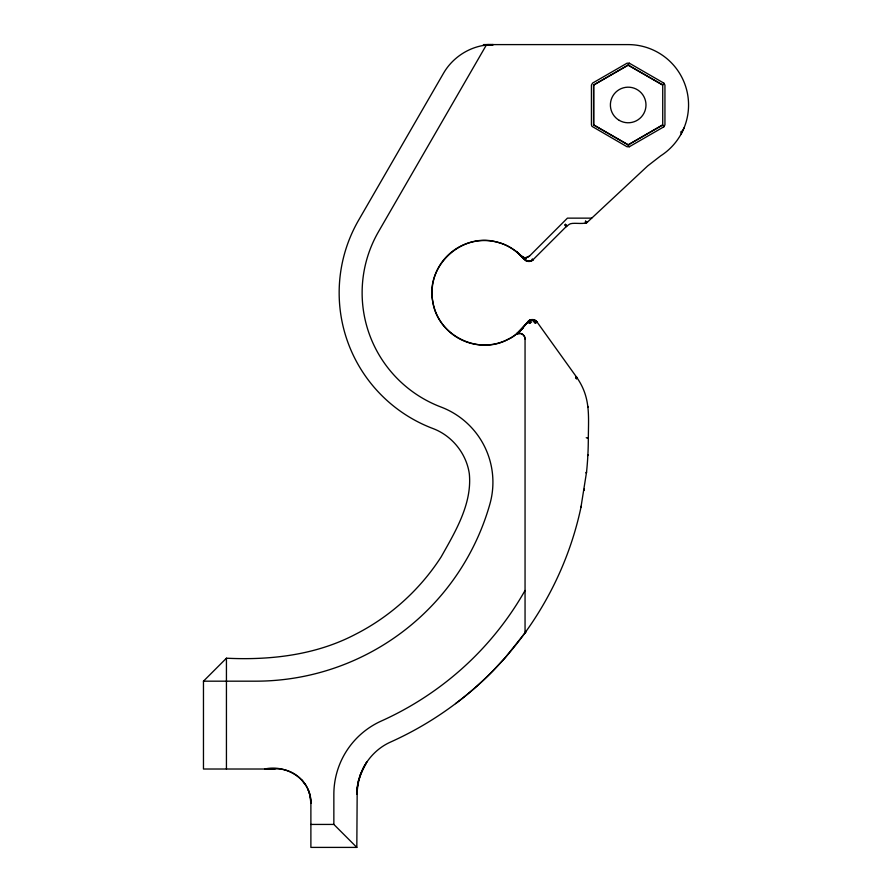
<?xml version="1.0" encoding="UTF-8"?>
<svg xmlns="http://www.w3.org/2000/svg" width="892" height="892" viewBox="0 0 892 892"><rect width="100%" height="100%" fill="white"/><g stroke="black" fill="none" stroke-linecap="round" stroke-linejoin="round"><path stroke-width="1.34" d="M586.234 437.693L587.293 438.117M588.051 438.117L588.33 437.693C588.564 414.356 590.515 396.806 576.377 376.859L536.995 321.945C535.468 319.76 532.379 318.935 529.971 320.05C522.846 326.461 517.639 335.47 508.195 339.272C478.513 355.83 437.415 335.347 432.787 301.674C425.161 265.849 462.647 231.541 497.658 242.278C509.232 244.887 518.219 252.804 526.325 260.865C528.477 261.947 531.264 261.534 532.97 259.806L566.766 226.044L565.45 224.316L564.759 224.962L566.186 226.59L569.029 224.505C571.85 221.918 582.286 224.706 587.003 222.554L647.648 165.957L660.682 155.844A60.366 60.366 0 0 0 628.18 44.6L483.564 44.6L483.152 45.492C466.694 48.346 451.787 58.805 443.491 73.3L358.617 220.201A145.128 145.128 0 0 0 432.865 428.506C451.988 435.63 466.427 453.549 469.315 473.752C472.269 503.757 455.344 531.632 441.205 556.809C420.143 589.556 390.317 616.539 355.629 634.223C316.047 655.074 270.566 660.359 226.434 658.207L203.465 681.176L203.465 769.016L264.701 769.016C286.499 764.065 311.598 779.686 310.884 803.268L310.884 847.4L356.822 847.4L357.201 787.781L360.201 774.97L366.757 762.08L364.036 766.496M529.681 323.361L528.845 320.719L528.666 322.681L529.681 323.361L531.677 321.945L529.692 321.611L528.666 322.681M533.182 320.752L533.238 319.927L536.192 322.636L536.806 322.146L533.182 320.752L535.334 323.283L536.192 322.636M585.486 222.075L585.631 220.881C584.974 222.911 587.861 223.502 586.367 221.695L585.486 222.075L586.055 222.799L586.858 222.298L585.877 221.996M580.937 507.403L586.546 472.102A236.402 167.15 -90 0 0 588.319 437.693M581.205 506.154C565.996 579.354 525.109 646.778 467.397 694.288A338.848 338.848 0 0 1 390.696 741.988C370.448 750.897 356.644 772.238 356.822 794.359L358.328 781.292L363.278 767.912M532.814 259.561L531.621 260.676L532.702 260.051L532.301 258.97L532.97 259.806L530.383 261.289L526.325 260.865L516.29 251.488L524.485 259.416L525.812 257.699L529.536 256.026L567.423 218.139L591.731 218.139M586.055 222.799L585.319 223.223L586.858 222.298M680.808 134.558L684.03 127.902M566.186 226.59L566.632 225.787L566.03 226.334L566.152 225.152L565.517 225.754L565.45 224.316M490.7 44.6L486.363 45.013L378.509 231.697A122.148 122.148 0 0 0 441.005 407.031A80.403 80.403 0 0 1 489.864 504.158A243.483 243.483 0 0 1 255.625 681.176L203.465 681.176M663.793 126.854L662.644 124.869L628.102 144.905L629.328 146.745L663.793 126.854L664.941 124.869L664.941 85.075L663.793 83.09L629.328 63.198L627.031 63.198L592.578 83.09L591.429 85.075L591.429 124.869L591.965 126.341L627.031 146.745L629.328 146.745M663.793 83.09L662.644 85.075L628.18 65.183L629.328 63.198M534.33 322.347L534.877 321.388L535.334 323.283M529.692 261.434L525.689 260.497L524.463 257.621L525.511 258.713L526.213 257.665L525.511 258.713L521.396 256.004A52.26 52.26 0 0 0 449.167 254.097A52.26 52.26 0 0 0 444.06 326.171A52.26 52.26 0 0 0 515.844 334.444A5.742 5.742 0 0 1 525.053 339.027L525.053 632.885L504.995 657.939L492.797 670.996A333.039 333.039 0 0 1 455.544 703.643M517.271 333.664L517.984 332.605L516.401 334.076L520.828 333.485A5.753 5.731 90 0 1 525.065 339.027M525.053 632.885L526.035 631.458L525.053 632.383M527.573 322.068L522.768 328.156L516.568 333.887L529.391 320.351L533.16 319.604L536.995 321.945A5.742 5.742 0 0 0 527.573 322.068L528.499 321.031M524.485 259.416L526.492 260.598L524.485 259.416L523.269 257.242M525.053 632.774L526.035 631.458M576.377 376.859L575.574 377.55L576.41 378.732L577.224 378.063L576.377 376.859L577.024 378.264L576.176 377.06L576.41 378.732M522.968 327.933L518.943 331.902L522.768 328.156M527.362 261.245L527.93 260.72L528.477 261.456M532.97 259.806L530.718 261.189M680.54 132.183L682.748 130.544M593.548 85.075L628.102 65.027L662.723 84.93L662.723 125.014L628.102 144.905L593.548 124.869L593.548 85.075L628.18 65.183M527.027 261.166L527.93 260.72M488.18 44.6L484.69 44.689L493.22 44.6L483.152 45.492L484.245 44.6L486.363 45.013M489.44 44.6L484.69 44.689M275.238 768.837L264.701 769.016L275.238 768.837A34.453 34.453 0 0 1 310.884 803.268L309.937 795.263L308.153 789.821M487.957 44.622L493.22 44.6M593.548 124.869L628.18 144.76M310.884 824.431L333.853 824.431L356.822 847.4M525.053 257.688L525.812 257.699M585.408 222.922L586.2 223.022M533.617 319.715L534.018 319.793M522.902 257.086L522.968 257.665L521.396 256.004A5.742 5.742 0 0 0 529.536 256.026M521.92 256.472L522.968 257.665M301.897 780.065L305.588 784.927M529.692 321.611L530.439 322.547M523.637 257.409L524.786 259.249M587.873 406.406L587.928 407.432M525.466 257.699L525.511 258.713M593.726 85.075L593.726 124.869M333.853 824.431L333.853 794.359A80.403 80.403 0 0 1 381.274 721.037A315.88 315.88 0 0 0 452.779 676.571A309.725 309.725 0 0 0 525.053 590.471M226.434 658.207L226.434 769.016M587.861 454.92L587.572 455.544L587.861 454.92M586.523 472.102L586.178 472.916L586.523 472.102M584.293 489.195L583.881 490.199L584.293 489.195M619.282 120.387A17.807 17.807 0 0 0 645.986 104.966A17.807 17.807 0 0 0 619.282 89.557A17.807 17.807 0 0 0 619.282 120.387"/></g></svg>
